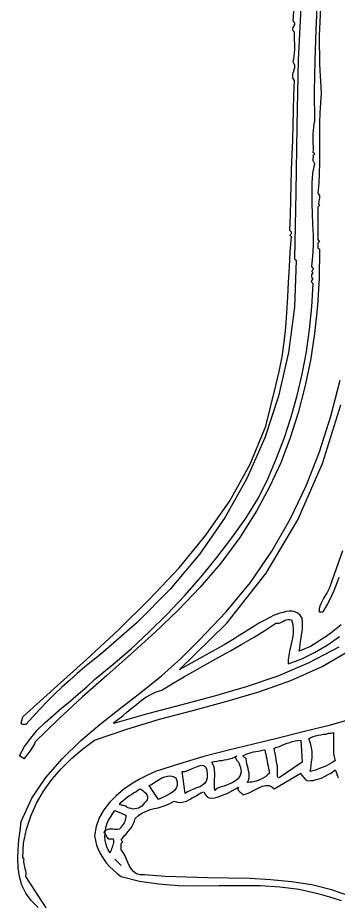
# Model space of a CAD drawing. Extents: x 0.03 to 4, y 0.01 to 9.11.
# Drawn here: x 0.071 to 1.421, y 1.919 to 5.646 of the extents above; entities that cross this region are included whole.
import ezdxf

# ---------------------------------------------------------------- set-up
doc = ezdxf.new("R2010")
doc.units = 0
doc.layers.add('1', color=7, linetype='Continuous')

msp = doc.modelspace()

# ---------------------------------------------------------------- linework, layer by layer
for points in [[(1.266, 5.744), (1.252, 5.468), (1.246, 5.19), (1.242, 4.91), (1.236, 4.631), (1.243, 4.625), (1.236, 4.428), (1.211, 4.237), (1.169, 4.053), (1.111, 3.877), (1.035, 3.707), (0.944, 3.544), (0.837, 3.389), (0.713, 3.241), (0.574, 3.1), (0.421, 2.967), (0.387, 2.941), (0.354, 2.914), (0.321, 2.886), (0.289, 2.857), (0.257, 2.828), (0.225, 2.797), (0.194, 2.766), (0.164, 2.735), (0.134, 2.703), (0.105, 2.671), (0.102, 2.671), (0.099, 2.671), (0.097, 2.671), (0.094, 2.671), (0.092, 2.671), (0.09, 2.672), (0.088, 2.673), (0.086, 2.675), (0.085, 2.677), (0.092, 2.703), (0.224, 2.823), (0.36, 2.945), (0.495, 3.069), (0.625, 3.197), (0.75, 3.33), (0.863, 3.468), (0.964, 3.613), (1.049, 3.766), (1.115, 3.927), (1.157, 4.098), (1.172, 4.157), (1.184, 4.218), (1.192, 4.28), (1.199, 4.342), (1.204, 4.405), (1.208, 4.469), (1.211, 4.532), (1.215, 4.596), (1.218, 4.66), (1.223, 4.723), (1.217, 4.73), (1.218, 4.731), (1.219, 4.733), (1.221, 4.734), (1.222, 4.736), (1.223, 4.737), (1.224, 4.739), (1.224, 4.741), (1.223, 4.743), (1.217, 4.75), (1.219, 4.814), (1.221, 4.879), (1.222, 4.943), (1.224, 5.006), (1.226, 5.068), (1.229, 5.131), (1.231, 5.193), (1.232, 5.256), (1.234, 5.318), (1.236, 5.381), (1.231, 5.389), (1.229, 5.397), (1.229, 5.405), (1.231, 5.413), (1.233, 5.421), (1.235, 5.428), (1.237, 5.436), (1.237, 5.444), (1.235, 5.452), (1.23, 5.46), (1.233, 5.472), (1.235, 5.484), (1.236, 5.497), (1.237, 5.511), (1.237, 5.524), (1.237, 5.537), (1.236, 5.55), (1.236, 5.563), (1.236, 5.574), (1.236, 5.585), (1.231, 5.59), (1.229, 5.594), (1.229, 5.599), (1.231, 5.604), (1.233, 5.608), (1.235, 5.613), (1.237, 5.617), (1.237, 5.622), (1.235, 5.627), (1.23, 5.631), (1.238, 5.734)], [(1.346, 5.687), (1.34, 5.569), (1.341, 5.45), (1.348, 5.328), (1.345, 5.287), (1.343, 5.245), (1.342, 5.203), (1.342, 5.161), (1.342, 5.118), (1.342, 5.075), (1.342, 5.033), (1.34, 4.99), (1.338, 4.949), (1.335, 4.907), (1.339, 4.902), (1.341, 4.897), (1.342, 4.892), (1.341, 4.886), (1.34, 4.88), (1.339, 4.875), (1.338, 4.869), (1.337, 4.864), (1.339, 4.859), (1.342, 4.855), (1.335, 4.848), (1.335, 4.839), (1.335, 4.829), (1.335, 4.818), (1.335, 4.807), (1.335, 4.795), (1.335, 4.784), (1.335, 4.771), (1.335, 4.759), (1.335, 4.748), (1.335, 4.736), (1.335, 4.733), (1.335, 4.729), (1.335, 4.726), (1.335, 4.722), (1.335, 4.718), (1.335, 4.715), (1.335, 4.712), (1.337, 4.708), (1.339, 4.706), (1.342, 4.703), (1.339, 4.702), (1.337, 4.7), (1.335, 4.697), (1.335, 4.695), (1.335, 4.692), (1.335, 4.689), (1.335, 4.686), (1.335, 4.683), (1.335, 4.68), (1.335, 4.677), (1.342, 4.671), (1.34, 4.55), (1.333, 4.433), (1.321, 4.317), (1.303, 4.203), (1.28, 4.092), (1.252, 3.983), (1.218, 3.877), (1.178, 3.773), (1.131, 3.671), (1.078, 3.572), (1.006, 3.458), (0.926, 3.35), (0.839, 3.249), (0.746, 3.152), (0.648, 3.059), (0.548, 2.968), (0.446, 2.877), (0.344, 2.787), (0.243, 2.694), (0.144, 2.598), (0.141, 2.59), (0.137, 2.583), (0.133, 2.576), (0.128, 2.568), (0.123, 2.561), (0.118, 2.554), (0.113, 2.547), (0.108, 2.54), (0.103, 2.533), (0.098, 2.526), (0.078, 2.539), (0.1, 2.578), (0.126, 2.614), (0.155, 2.648), (0.187, 2.68), (0.221, 2.711), (0.256, 2.74), (0.292, 2.77), (0.327, 2.8), (0.362, 2.83), (0.394, 2.861), (0.472, 2.923), (0.549, 2.99), (0.625, 3.061), (0.7, 3.135), (0.773, 3.212), (0.843, 3.292), (0.909, 3.374), (0.973, 3.457), (1.032, 3.541), (1.085, 3.625), (1.125, 3.708), (1.161, 3.792), (1.194, 3.879), (1.222, 3.966), (1.247, 4.055), (1.268, 4.146), (1.286, 4.239), (1.299, 4.333), (1.309, 4.429), (1.315, 4.526), (1.314, 4.527), (1.312, 4.529), (1.311, 4.53), (1.31, 4.532), (1.309, 4.533), (1.308, 4.535), (1.308, 4.537), (1.309, 4.539), (1.315, 4.546), (1.313, 4.547), (1.312, 4.548), (1.31, 4.55), (1.31, 4.552), (1.309, 4.554), (1.309, 4.557), (1.309, 4.56), (1.309, 4.562), (1.309, 4.565), (1.315, 4.572), (1.309, 4.578), (1.31, 4.58), (1.312, 4.581), (1.313, 4.583), (1.314, 4.584), (1.315, 4.586), (1.316, 4.587), (1.316, 4.59), (1.315, 4.592), (1.309, 4.598), (1.314, 4.642), (1.316, 4.686), (1.316, 4.731), (1.314, 4.775), (1.312, 4.82), (1.31, 4.864), (1.31, 4.908), (1.31, 4.951), (1.314, 4.992), (1.322, 5.032), (1.319, 5.035), (1.317, 5.037), (1.316, 5.041), (1.315, 5.044), (1.315, 5.047), (1.315, 5.051), (1.315, 5.055), (1.316, 5.058), (1.316, 5.062), (1.315, 5.065), (1.322, 5.072), (1.315, 5.078), (1.316, 5.09), (1.316, 5.102), (1.315, 5.115), (1.315, 5.129), (1.315, 5.143), (1.315, 5.157), (1.316, 5.171), (1.317, 5.185), (1.319, 5.198), (1.322, 5.21), (1.321, 5.337), (1.323, 5.465), (1.327, 5.594), (1.333, 5.722)], [(0.157, 1.901), (0.127, 1.93), (0.105, 1.961), (0.089, 1.995), (0.079, 2.031), (0.073, 2.068), (0.071, 2.106), (0.073, 2.145), (0.076, 2.185), (0.081, 2.224), (0.085, 2.263), (0.131, 2.361), (0.19, 2.448), (0.259, 2.528), (0.336, 2.602), (0.418, 2.673), (0.504, 2.74), (0.59, 2.807), (0.676, 2.876), (0.758, 2.949), (0.835, 3.026), (0.949, 3.145), (1.051, 3.269), (1.141, 3.4), (1.218, 3.535), (1.285, 3.675), (1.342, 3.819), (1.389, 3.968), (1.428, 4.12)], [(1.423, 3.29), (1.416, 3.27), (1.409, 3.252), (1.402, 3.233), (1.393, 3.215), (1.385, 3.197), (1.375, 3.179), (1.365, 3.162), (1.355, 3.144), (1.342, 3.144), (1.341, 3.156), (1.343, 3.167), (1.347, 3.178), (1.352, 3.189), (1.358, 3.2), (1.365, 3.211), (1.372, 3.222), (1.378, 3.233), (1.384, 3.245), (1.388, 3.256), (1.439, 3.404)]]:
    msp.add_lwpolyline(points)
at = {"layer": '1'}
for points in [[(1.432, 3.091), (1.411, 3.074), (1.39, 3.057), (1.369, 3.041), (1.347, 3.027), (1.326, 3.013), (1.303, 3), (1.28, 2.989), (1.256, 2.98), (1.258, 2.993), (1.26, 3.007), (1.262, 3.02), (1.264, 3.034), (1.266, 3.047), (1.268, 3.061), (1.27, 3.075), (1.27, 3.089), (1.27, 3.103), (1.269, 3.118), (1.26, 3.131), (1.25, 3.14), (1.238, 3.145), (1.226, 3.148), (1.214, 3.148), (1.201, 3.146), (1.188, 3.143), (1.175, 3.139), (1.163, 3.135), (1.151, 3.131), (1.129, 3.12), (1.108, 3.109), (1.086, 3.097), (1.065, 3.084), (1.044, 3.071), (1.024, 3.058), (1.003, 3.045), (0.982, 3.032), (0.961, 3.019), (0.94, 3.006), (0.75, 2.901), (0.951, 3.097), (1.117, 3.308), (1.25, 3.532), (1.354, 3.77), (1.431, 4.017)], [(1.423, 2.997), (1.297, 2.93), (1.166, 2.875), (1.032, 2.829), (0.894, 2.789), (0.756, 2.752), (0.617, 2.716), (0.48, 2.677), (0.473, 2.677), (0.493, 2.692), (0.513, 2.708), (0.532, 2.724), (0.551, 2.74), (0.571, 2.756), (0.591, 2.772), (0.611, 2.786), (0.632, 2.798), (0.654, 2.808), (0.677, 2.815), (0.725, 2.845), (0.773, 2.873), (0.821, 2.9), (0.87, 2.928), (0.918, 2.954), (0.967, 2.981), (1.015, 3.009), (1.063, 3.037), (1.111, 3.067), (1.157, 3.098), (1.165, 3.097), (1.172, 3.098), (1.178, 3.1), (1.184, 3.103), (1.19, 3.106), (1.196, 3.11), (1.201, 3.112), (1.208, 3.113), (1.215, 3.113), (1.223, 3.111), (1.229, 3.092), (1.231, 3.073), (1.231, 3.053), (1.228, 3.035), (1.224, 3.016), (1.219, 2.998), (1.215, 2.98), (1.212, 2.962), (1.21, 2.944), (1.21, 2.927), (1.267, 2.948), (1.321, 2.974), (1.374, 3.005), (1.425, 3.041)], [(0.191, 1.899), (0.105, 2.032), (0.106, 2.041), (0.106, 2.048), (0.105, 2.056), (0.103, 2.064), (0.101, 2.071), (0.099, 2.079), (0.098, 2.085), (0.097, 2.092), (0.097, 2.099), (0.098, 2.105), (0.092, 2.111), (0.096, 2.172), (0.108, 2.23), (0.126, 2.286), (0.15, 2.34), (0.18, 2.391), (0.214, 2.439), (0.254, 2.485), (0.297, 2.528), (0.344, 2.568), (0.394, 2.605), (0.53, 2.652), (0.668, 2.693), (0.808, 2.73), (0.947, 2.768), (1.086, 2.809), (1.221, 2.856), (1.352, 2.915), (1.477, 2.988)], [(1.481, 2.695), (1.377, 2.666), (1.273, 2.64), (1.168, 2.614), (1.064, 2.589), (0.959, 2.563), (0.855, 2.536), (0.752, 2.506), (0.651, 2.473), (0.617, 2.458), (0.583, 2.441), (0.549, 2.42), (0.516, 2.397), (0.485, 2.371), (0.457, 2.343), (0.433, 2.312), (0.414, 2.278), (0.401, 2.242), (0.394, 2.203), (0.398, 2.183), (0.403, 2.163), (0.411, 2.143), (0.421, 2.124), (0.432, 2.106), (0.444, 2.089), (0.458, 2.073), (0.474, 2.058), (0.49, 2.044), (0.506, 2.032), (0.583, 2.012), (0.664, 2), (0.748, 1.994), (0.833, 1.992), (0.919, 1.993), (1.005, 1.993), (1.091, 1.993), (1.175, 1.988), (1.256, 1.978), (1.335, 1.96), (1.384, 1.946), (1.432, 1.93)], [(1.401, 2.638), (1.401, 2.626), (1.401, 2.613), (1.401, 2.601), (1.4, 2.589), (1.4, 2.577), (1.4, 2.565), (1.401, 2.553), (1.402, 2.541), (1.405, 2.53), (1.407, 2.519), (1.398, 2.513), (1.388, 2.507), (1.378, 2.501), (1.368, 2.496), (1.357, 2.491), (1.346, 2.487), (1.335, 2.483), (1.324, 2.479), (1.313, 2.476), (1.302, 2.473), (1.305, 2.486), (1.307, 2.5), (1.308, 2.514), (1.31, 2.529), (1.31, 2.544), (1.31, 2.558), (1.308, 2.573), (1.305, 2.587), (1.301, 2.599), (1.296, 2.611), (1.305, 2.616), (1.315, 2.62), (1.325, 2.624), (1.336, 2.626), (1.347, 2.628), (1.358, 2.63), (1.368, 2.631), (1.379, 2.634), (1.39, 2.635), (1.401, 2.638)], [(1.269, 2.513), (1.171, 2.447), (1.168, 2.448), (1.166, 2.45), (1.164, 2.453), (1.164, 2.456), (1.164, 2.46), (1.164, 2.464), (1.164, 2.468), (1.164, 2.472), (1.164, 2.476), (1.164, 2.48), (1.164, 2.488), (1.164, 2.496), (1.162, 2.505), (1.161, 2.514), (1.159, 2.524), (1.158, 2.533), (1.156, 2.543), (1.154, 2.553), (1.152, 2.562), (1.151, 2.572), (1.162, 2.576), (1.173, 2.579), (1.184, 2.584), (1.194, 2.588), (1.205, 2.592), (1.216, 2.596), (1.227, 2.599), (1.239, 2.602), (1.25, 2.604), (1.263, 2.605), (1.269, 2.513)], [(0.993, 2.539), (0.99, 2.537), (0.988, 2.534), (0.988, 2.532), (0.988, 2.529), (0.99, 2.526), (0.992, 2.523), (0.994, 2.52), (0.996, 2.518), (0.998, 2.515), (1, 2.513), (1.009, 2.49), (1.011, 2.472), (1.008, 2.456), (1, 2.444), (0.988, 2.434), (0.974, 2.425), (0.957, 2.418), (0.94, 2.412), (0.923, 2.407), (0.907, 2.401), (0.901, 2.394), (0.899, 2.405), (0.899, 2.416), (0.899, 2.428), (0.9, 2.441), (0.901, 2.454), (0.901, 2.467), (0.9, 2.479), (0.898, 2.491), (0.894, 2.502), (0.888, 2.513), (0.898, 2.515), (0.909, 2.517), (0.92, 2.519), (0.931, 2.52), (0.942, 2.522), (0.953, 2.524), (0.963, 2.527), (0.974, 2.53), (0.983, 2.534), (0.993, 2.539)], [(1.131, 2.467), (1.123, 2.459), (1.115, 2.452), (1.106, 2.446), (1.096, 2.441), (1.086, 2.437), (1.076, 2.433), (1.067, 2.431), (1.057, 2.429), (1.048, 2.428), (1.039, 2.427), (1.043, 2.437), (1.045, 2.447), (1.046, 2.457), (1.045, 2.467), (1.043, 2.476), (1.041, 2.486), (1.038, 2.496), (1.036, 2.506), (1.034, 2.516), (1.032, 2.526), (1.019, 2.539), (1.027, 2.544), (1.036, 2.548), (1.045, 2.551), (1.054, 2.554), (1.064, 2.556), (1.073, 2.557), (1.083, 2.559), (1.092, 2.561), (1.102, 2.563), (1.111, 2.565), (1.113, 2.555), (1.115, 2.546), (1.117, 2.536), (1.119, 2.526), (1.121, 2.516), (1.123, 2.506), (1.125, 2.496), (1.127, 2.486), (1.129, 2.476), (1.131, 2.467)], [(0.868, 2.46), (0.869, 2.445), (0.865, 2.433), (0.858, 2.423), (0.849, 2.416), (0.837, 2.409), (0.824, 2.404), (0.811, 2.399), (0.798, 2.394), (0.786, 2.388), (0.776, 2.381), (0.763, 2.473), (0.774, 2.474), (0.787, 2.478), (0.802, 2.484), (0.816, 2.49), (0.83, 2.496), (0.843, 2.5), (0.854, 2.499), (0.862, 2.493), (0.867, 2.481), (0.868, 2.46)], [(1.473, 1.947), (1.392, 1.975), (1.309, 1.996), (1.224, 2.009), (1.136, 2.018), (1.048, 2.023), (0.959, 2.025), (0.87, 2.026), (0.781, 2.028), (0.692, 2.032), (0.605, 2.039), (0.586, 2.039), (0.571, 2.043), (0.56, 2.051), (0.55, 2.062), (0.542, 2.075), (0.535, 2.09), (0.529, 2.104), (0.523, 2.119), (0.515, 2.133), (0.506, 2.144), (0.506, 2.148), (0.506, 2.151), (0.506, 2.155), (0.506, 2.159), (0.506, 2.162), (0.506, 2.166), (0.506, 2.169), (0.508, 2.172), (0.51, 2.175), (0.513, 2.177), (0.506, 2.184), (0.512, 2.193), (0.519, 2.202), (0.527, 2.21), (0.534, 2.219), (0.541, 2.228), (0.548, 2.236), (0.554, 2.246), (0.559, 2.255), (0.563, 2.265), (0.565, 2.276), (0.581, 2.289), (0.597, 2.299), (0.613, 2.307), (0.629, 2.313), (0.645, 2.317), (0.662, 2.321), (0.679, 2.326), (0.696, 2.331), (0.712, 2.339), (0.73, 2.348), (0.744, 2.344), (0.757, 2.343), (0.77, 2.345), (0.782, 2.349), (0.794, 2.355), (0.806, 2.362), (0.819, 2.37), (0.831, 2.377), (0.842, 2.383), (0.855, 2.388), (0.861, 2.375), (0.868, 2.367), (0.877, 2.363), (0.888, 2.361), (0.899, 2.362), (0.91, 2.365), (0.922, 2.369), (0.933, 2.374), (0.944, 2.378), (0.953, 2.381), (1, 2.407), (0.998, 2.403), (0.998, 2.399), (0.999, 2.395), (1.002, 2.392), (1.004, 2.389), (1.007, 2.386), (1.011, 2.383), (1.014, 2.381), (1.017, 2.378), (1.019, 2.375), (1.033, 2.379), (1.046, 2.384), (1.061, 2.392), (1.075, 2.399), (1.089, 2.406), (1.102, 2.412), (1.115, 2.415), (1.128, 2.414), (1.14, 2.41), (1.151, 2.401), (1.263, 2.467), (1.264, 2.463), (1.266, 2.459), (1.268, 2.456), (1.271, 2.453), (1.274, 2.449), (1.277, 2.446), (1.28, 2.443), (1.283, 2.44), (1.286, 2.437), (1.289, 2.434), (1.303, 2.435), (1.315, 2.436), (1.328, 2.439), (1.34, 2.443), (1.352, 2.447), (1.363, 2.453), (1.375, 2.459), (1.386, 2.465), (1.397, 2.472), (1.407, 2.48), (1.41, 2.475), (1.412, 2.47), (1.414, 2.465), (1.415, 2.46), (1.417, 2.455), (1.419, 2.45), (1.421, 2.446)], [(0.736, 2.447), (0.742, 2.43), (0.742, 2.415), (0.738, 2.403), (0.731, 2.393), (0.722, 2.386), (0.711, 2.379), (0.699, 2.373), (0.687, 2.367), (0.675, 2.361), (0.664, 2.355), (0.625, 2.414), (0.634, 2.419), (0.644, 2.425), (0.655, 2.432), (0.666, 2.439), (0.678, 2.446), (0.69, 2.451), (0.702, 2.454), (0.714, 2.455), (0.725, 2.453), (0.736, 2.447)], [(0.605, 2.342), (0.599, 2.334), (0.593, 2.328), (0.587, 2.323), (0.579, 2.319), (0.572, 2.317), (0.564, 2.316), (0.556, 2.315), (0.548, 2.317), (0.54, 2.319), (0.532, 2.322), (0.53, 2.325), (0.527, 2.327), (0.523, 2.328), (0.52, 2.329), (0.516, 2.33), (0.513, 2.33), (0.509, 2.331), (0.506, 2.332), (0.502, 2.333), (0.5, 2.335), (0.507, 2.344), (0.515, 2.352), (0.523, 2.359), (0.532, 2.366), (0.541, 2.372), (0.55, 2.377), (0.559, 2.383), (0.568, 2.388), (0.576, 2.395), (0.585, 2.401), (0.592, 2.398), (0.598, 2.393), (0.604, 2.388), (0.61, 2.382), (0.614, 2.375), (0.617, 2.368), (0.618, 2.361), (0.616, 2.354), (0.612, 2.348), (0.605, 2.342)], [(0.526, 2.289), (0.526, 2.282), (0.525, 2.275), (0.524, 2.269), (0.522, 2.263), (0.519, 2.257), (0.515, 2.251), (0.511, 2.246), (0.507, 2.24), (0.504, 2.235), (0.5, 2.23), (0.493, 2.229), (0.486, 2.229), (0.478, 2.229), (0.471, 2.23), (0.464, 2.231), (0.456, 2.231), (0.45, 2.229), (0.444, 2.227), (0.438, 2.223), (0.434, 2.217), (0.436, 2.214), (0.438, 2.212), (0.44, 2.209), (0.442, 2.206), (0.443, 2.203), (0.444, 2.2), (0.446, 2.198), (0.448, 2.195), (0.451, 2.192), (0.453, 2.19), (0.473, 2.19), (0.474, 2.183), (0.474, 2.177), (0.474, 2.171), (0.472, 2.165), (0.47, 2.159), (0.468, 2.154), (0.466, 2.148), (0.464, 2.143), (0.462, 2.137), (0.46, 2.131), (0.452, 2.144), (0.446, 2.157), (0.442, 2.171), (0.439, 2.185), (0.438, 2.199), (0.439, 2.213), (0.441, 2.227), (0.444, 2.242), (0.448, 2.256), (0.453, 2.269), (0.48, 2.309), (0.526, 2.289)], [(0.48, 2.105), (0.506, 2.078), (0.48, 2.105)]]:
    msp.add_lwpolyline(points, dxfattribs=at)

doc.saveas('drawing.dxf')
